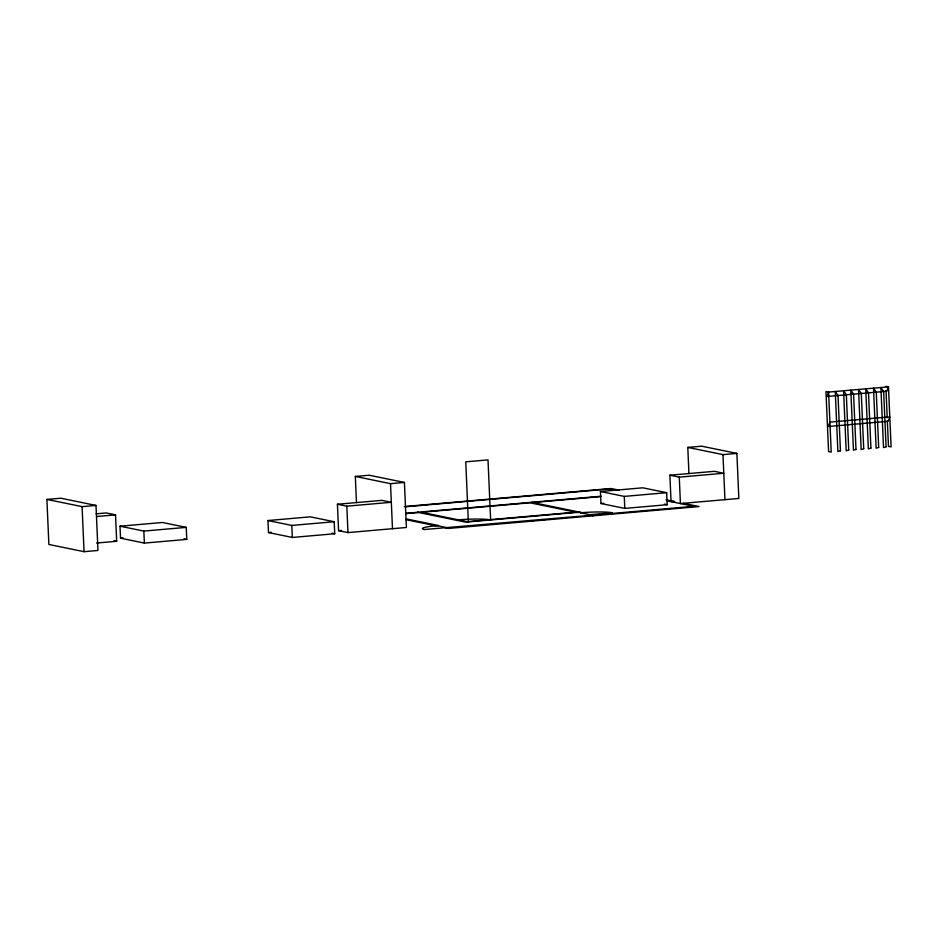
<?xml version="1.0" encoding="UTF-8"?>
<svg xmlns="http://www.w3.org/2000/svg" width="938" height="938" viewBox="0 0 938 938"><rect width="100%" height="100%" fill="white"/><g stroke="black" fill="none" stroke-linecap="round" stroke-linejoin="round"><path stroke-width="1.41" d="M46.9 499.426L60.806 498.207L96.004 505.43L97.962 550.465L84.057 551.685L48.87 544.462L46.9 499.426L82.087 506.637L96.004 505.43M356.463 502.592L355.326 476.434L369.232 475.226L404.419 482.449L406.389 527.484L347.963 532.585L338.583 530.662L337.422 504.245L381.942 500.364L391.322 502.287L346.814 506.18L337.422 504.245M688.926 473.561L687.789 447.403L701.694 446.183L736.881 453.406L738.851 498.453L680.425 503.554L679.276 477.137L669.884 475.214L671.045 501.631L673.918 501.373M355.326 476.434L390.513 483.656L404.419 482.449M687.789 447.403L722.975 454.625L736.881 453.406M96.086 513.825L106.135 512.945L115.526 514.868L116.675 541.285L96.567 543.043M96.86 516.498L115.526 514.868M669.884 475.214L714.404 471.322L723.784 473.256L679.276 477.137M120.005 526.195L162.403 522.489L186.24 527.379L186.768 539.385L144.37 543.09L120.533 538.201L120.005 526.195L143.842 531.084L186.24 527.379M404.325 506.555L611.037 488.499L619.326 490.199M405.415 506.801L609.43 488.979L616.395 490.41M267.963 520.543L310.361 516.838L334.198 521.739L334.725 533.745L292.328 537.451L268.491 532.561L267.963 520.543L291.8 525.432L334.198 521.739M600.426 491.512L642.823 487.807L666.66 492.696L667.188 504.714L624.79 508.408L600.953 503.518L600.426 491.512L624.262 496.401L666.66 492.696M120.533 538.201L123.359 537.955M405.884 513.285L601.152 496.225M405.556 513.649L418.665 512.511M532.737 502.545L600.953 496.589M268.491 532.561L271.317 532.315M600.953 503.518L603.779 503.272M338.583 530.662L341.455 530.416M467.194 521.657L575.698 512.171L529.958 502.791L421.455 512.265L468.367 521.891L465.752 461.836L488.006 459.89L490.633 519.945L489.46 519.711M579.661 512.171L465.588 522.138L417.492 512.265M590.952 515.302L424.246 529.524A24.177 2.533 -2.5 0 1 437.12 525.655L446.5 527.578M885.847 386.315L888.474 386.855L891.1 446.91L888.462 446.371L887.336 420.634M666.039 499.79L674.645 501.549M683.251 503.319L699.021 506.555L448.622 528.422L445.104 527.695M666.941 500.786L693.885 506.309L593.731 515.068L591.386 514.575M664.385 504.128L667.188 504.714M531.565 502.299L582.006 512.652L576.87 512.418M589.99 514.704L580.61 512.781A24.177 2.533 -2.5 0 1 612.256 512.758L588.607 514.821L593.297 515.783M543.712 514.974L544.884 515.208M542.258 519.558L544.615 520.039M521.446 516.908L522.618 517.155M531.131 520.531L533.476 521.012M482.449 524.776L484.794 525.268M406.283 518.913L438.503 525.526L435.724 525.772L405.615 519.593M331.923 533.171L334.725 533.745M183.965 538.811L186.768 539.385M113.99 540.734L116.675 541.285M886.035 390.607L887.219 417.773M722.975 454.625L724.945 499.661M624.262 496.401L624.79 508.408M390.513 483.656L392.483 528.704M346.814 506.18L347.963 532.585M291.8 525.432L292.328 537.451M143.842 531.084L144.37 543.09M82.087 506.637L84.057 551.685M458.401 519.851A24.177 2.533 -2.5 0 1 490.046 519.828M828.594 392.084L826.941 396.481L886.82 391.252L888.474 386.855L828.594 392.084L825.956 391.545L828.582 451.6L831.22 452.139L828.594 392.084M829.907 422.112L828.254 426.509L888.134 421.268L889.787 416.882L829.907 422.112M840.436 450.791L837.88 451.565L835.266 391.509L838.021 395.508L840.436 450.791M848.738 450.064L846.182 450.838L843.567 390.783L846.334 394.781L848.738 450.064M855.995 449.431L853.439 450.205L850.813 390.149L853.58 394.148L855.995 449.431M863.71 448.763L861.154 449.525L858.54 389.469L861.295 393.479L863.71 448.763M870.921 448.13L868.365 448.903L865.739 388.848L868.506 392.846L870.921 448.13M878.683 447.449L876.127 448.223L873.513 388.168L876.268 392.166L878.683 447.449M886.07 446.805L883.514 447.578L880.888 387.523L883.655 391.521L886.07 446.805"/></g></svg>
